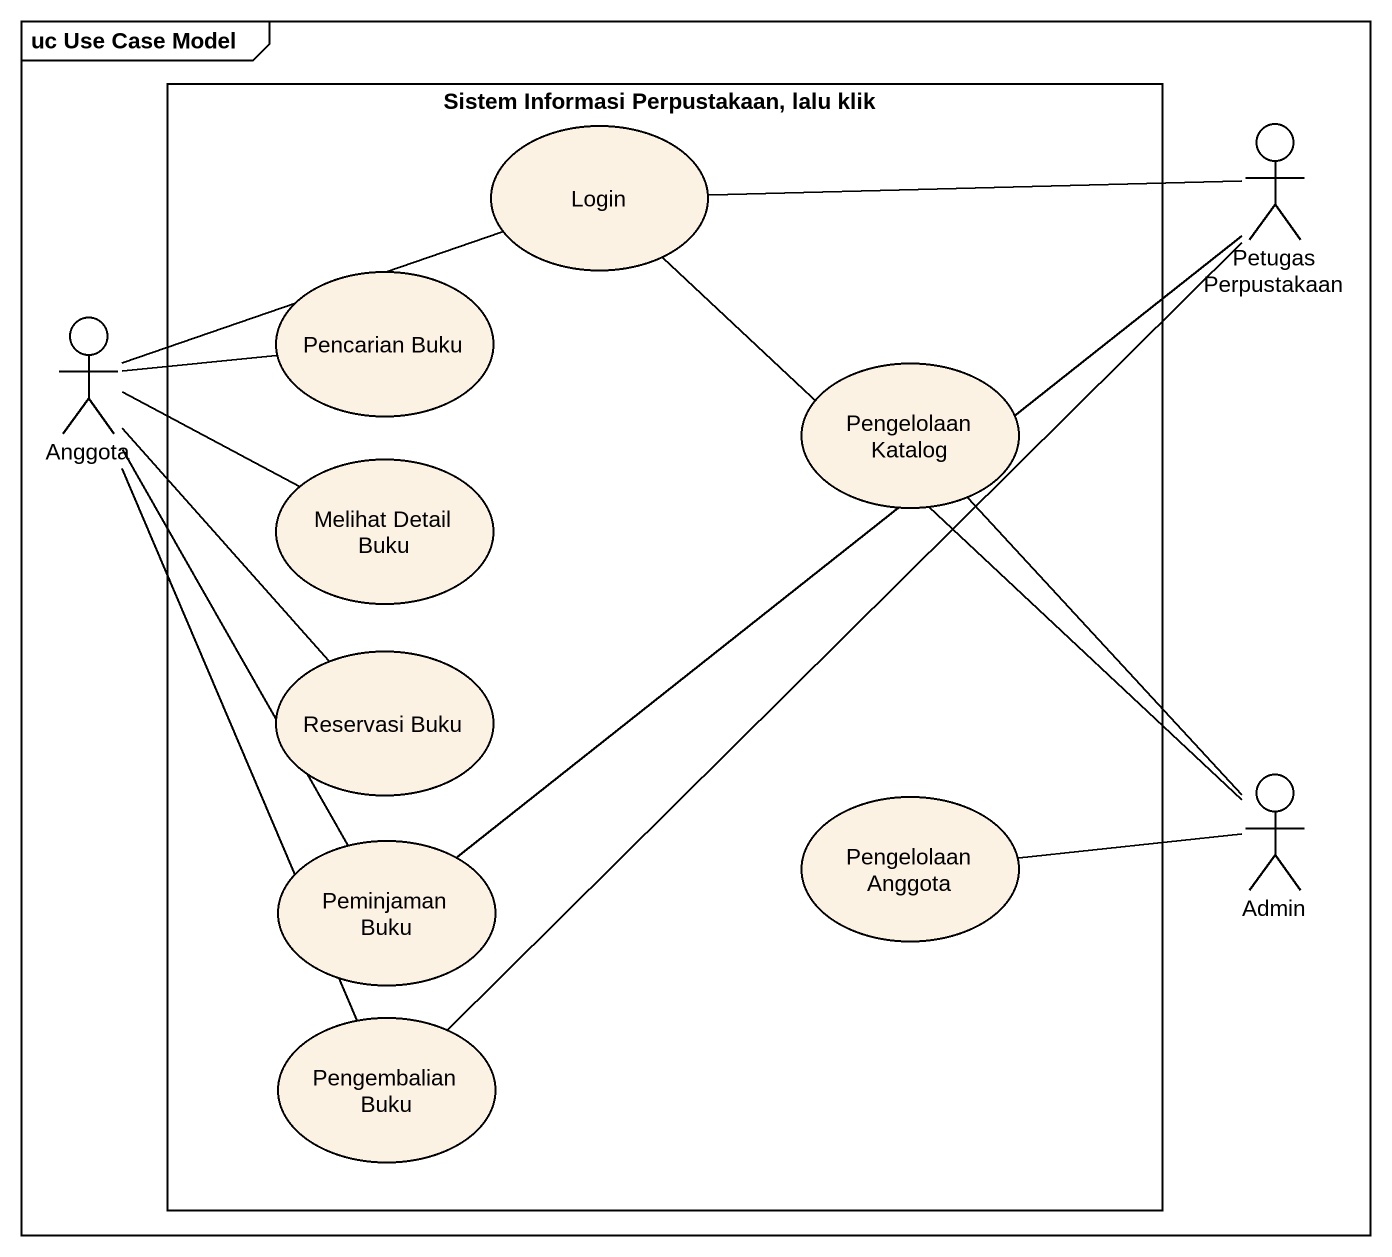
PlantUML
@startuml
mainframe uc Use Case Model
rectangle "Sistem Informasi Perpustakaan, lalu klik" as Sistem_Informasi {
  usecase Login
  usecase "Pencarian Buku" as Pencarian_Buku
  usecase "Pengelolaan Katalog" as Pengelolaan_Katalog
  usecase "Melihat Detail Buku" as Melihat_Detail_Buku
  usecase "Reservasi Buku" as Reservasi_Buku
  usecase "Peminjaman Buku" as Peminjaman_Buku
  usecase "Pengelolaan Anggota" as Pengelolaan_Anggota
  usecase "Pengembalian Buku" as Pengembalian_Buku
}
actor "Petugas Perpustakaan" as Petugas_Perpustakaan
actor Anggota
actor Admin
Petugas_Perpustakaan -left- Login
Petugas_Perpustakaan -- Peminjaman_Buku
Petugas_Perpustakaan -- Pengembalian_Buku
Anggota -right- Login
Anggota -right- Pencarian_Buku
Anggota -right- Melihat_Detail_Buku
Anggota -- Reservasi_Buku
Anggota -- Peminjaman_Buku
Anggota -- Pengembalian_Buku
Admin -up- Login
Admin -up- Pengelolaan_Katalog
Admin -left- Pengelolaan_Anggota
@enduml
